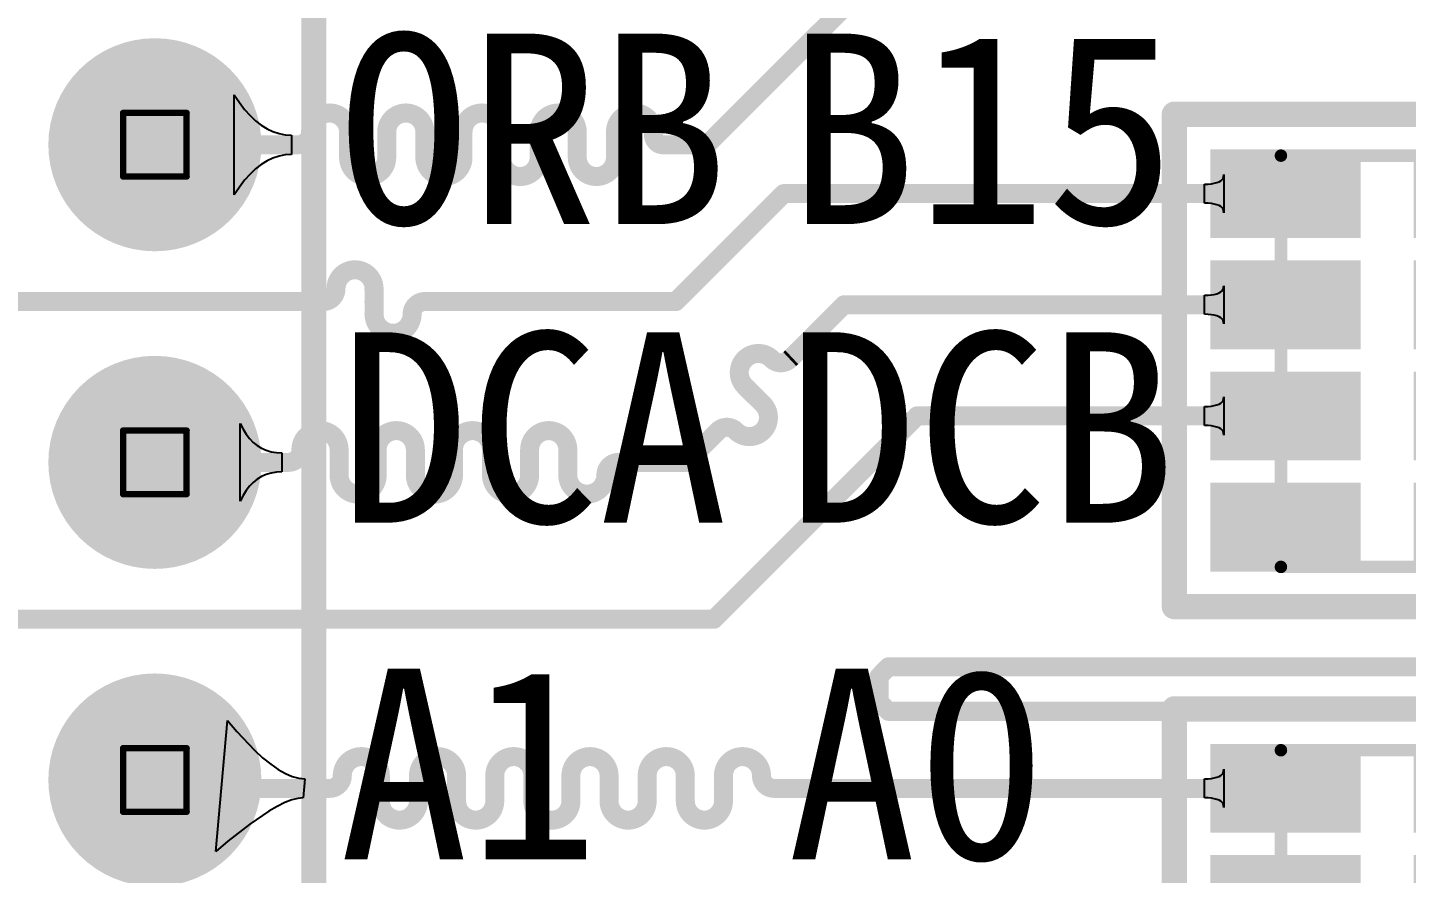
# Model space of a CAD drawing. Header units: millimetres. Extents: x 80 to 220, y 44 to 120.
# Drawn here: x 87.86 to 98.89, y 76.71 to 83.48 of the extents above; entities that cross this region are included whole.
import ezdxf

# ---------------------------------------------------------------- set-up
doc = ezdxf.new("R2010")
doc.units = ezdxf.units.MM
for name, color, linetype in [('BottomLayer', 5, 'Continuous'), ('BottomSolder', 6, 'Continuous'), ('DrillDrawing', 1, 'Continuous'), ('Mechanical13', 56, 'Continuous'), ('MultiLayer', 9, 'Continuous'), ('PadHoleLayer', 156, 'Continuous'), ('TopLayer', 1, 'Continuous'), ('TopOverlay', 2, 'Continuous'), ('TopPaste', 8, 'Continuous'), ('TopSolder', 216, 'Continuous')]:
    doc.layers.add(name, color=color, linetype=linetype)

# ---------------------------------------------------------------- blocks, each defined once
blk = doc.blocks.new('PR4_0603_3')
at = {"layer": 'Mechanical13', "const_width": 0.1}
for points in [[(-1.638, -0.85), (-1.638, 0.85)], [(1.651, 0.85), (-1.638, 0.85)], [(1.651, -0.85), (1.651, 0.85)], [(1.651, -0.85), (-1.638, -0.85)]]:
    blk.add_lwpolyline(points, dxfattribs=at)
at = {"layer": 'Mechanical13', "const_width": 0.05}
for points in [[(-1.663, 0.85, 1), (-1.613, 0.85, 1)], [(-1.663, 0.85, 1), (-1.613, 0.85, 1)], [(1.626, 0.85, 1), (1.676, 0.85, 1)], [(1.626, 0.85, 1), (1.676, 0.85, 1)], [(-1.663, -0.85, 1), (-1.613, -0.85, 1)], [(-1.663, -0.85, 1), (-1.613, -0.85, 1)], [(1.626, -0.85, 1), (1.676, -0.85, 1)], [(1.626, -0.85, 1), (1.676, -0.85, 1)]]:
    blk.add_lwpolyline(points, format="xyb", close=True, dxfattribs=at)
at = {"layer": 'TopLayer'}
for points in [[(-1.079, 0.313), (-1.079, 1.313), (-1.587, 0.313), (-1.587, 1.313)], [(-0.191, 0.313), (-0.191, 1.313), (-0.699, 0.313), (-0.699, 1.313)], [(0.699, 0.313), (0.699, 1.313), (0.191, 0.313), (0.191, 1.313)], [(1.587, 0.313), (1.587, 1.313), (1.079, 0.313), (1.079, 1.313)], [(-1.079, -1.313), (-1.079, -0.313), (-1.587, -1.313), (-1.587, -0.313)], [(-0.191, -1.313), (-0.191, -0.313), (-0.699, -1.313), (-0.699, -0.313)], [(0.699, -1.313), (0.699, -0.313), (0.191, -1.313), (0.191, -0.313)], [(1.587, -1.313), (1.587, -0.313), (1.079, -1.313), (1.079, -0.313)]]:
    blk.add_solid(points, dxfattribs=at)
at = {"layer": 'TopOverlay', "const_width": 0.203}
for points in [[(-1.968, -1.702), (-1.968, 1.702)], [(1.968, 1.702), (-1.968, 1.702)], [(1.968, -1.702), (1.968, 1.702)], [(1.968, -1.702), (-1.968, -1.702)]]:
    blk.add_lwpolyline(points, dxfattribs=at)
at = {"layer": 'TopOverlay', "const_width": 0.102}
for points in [[(-2.019, 1.702, 1), (-1.918, 1.702, 1)], [(-2.019, 1.702, 1), (-1.918, 1.702, 1)], [(1.918, 1.702, 1), (2.019, 1.702, 1)], [(1.918, 1.702, 1), (2.019, 1.702, 1)], [(-2.019, -1.702, 1), (-1.918, -1.702, 1)], [(-2.019, -1.702, 1), (-1.918, -1.702, 1)], [(1.918, -1.702, 1), (2.019, -1.702, 1)], [(1.918, -1.702, 1), (2.019, -1.702, 1)]]:
    blk.add_lwpolyline(points, format="xyb", close=True, dxfattribs=at)
at = {"layer": 'TopPaste'}
for points in [[(-1.079, 0.313), (-1.079, 1.313), (-1.587, 0.313), (-1.587, 1.313)], [(-0.191, 0.313), (-0.191, 1.313), (-0.699, 0.313), (-0.699, 1.313)], [(0.699, 0.313), (0.699, 1.313), (0.191, 0.313), (0.191, 1.313)], [(1.587, 0.313), (1.587, 1.313), (1.079, 0.313), (1.079, 1.313)], [(-1.079, -1.313), (-1.079, -0.313), (-1.587, -1.313), (-1.587, -0.313)], [(-0.191, -1.313), (-0.191, -0.313), (-0.699, -1.313), (-0.699, -0.313)], [(0.699, -1.313), (0.699, -0.313), (0.191, -1.313), (0.191, -0.313)], [(1.587, -1.313), (1.587, -0.313), (1.079, -1.313), (1.079, -0.313)]]:
    blk.add_solid(points, dxfattribs=at)
at = {"layer": 'TopSolder'}
for points in [[(-0.978, 0.211), (-0.978, 1.414), (-1.689, 0.211), (-1.689, 1.414)], [(-0.089, 0.211), (-0.089, 1.414), (-0.8, 0.211), (-0.8, 1.414)], [(0.8, 0.211), (0.8, 1.414), (0.089, 0.211), (0.089, 1.414)], [(1.689, 0.211), (1.689, 1.414), (0.978, 0.211), (0.978, 1.414)], [(-0.978, -1.414), (-0.978, -0.211), (-1.689, -1.414), (-1.689, -0.211)], [(-0.089, -1.414), (-0.089, -0.211), (-0.8, -1.414), (-0.8, -0.211)], [(0.8, -1.414), (0.8, -0.211), (0.089, -1.414), (0.089, -0.211)], [(1.689, -1.414), (1.689, -0.211), (0.978, -1.414), (0.978, -0.211)]]:
    blk.add_solid(points, dxfattribs=at)
blk = doc.blocks.new('P___HDR2X23_2_54___14')
at = {"layer": 'BottomLayer', "const_width": 0.75}
for points in [[(25.025, 0, 1), (25.775, 0, 1)], [(27.565, 0, 1), (28.315, 0, 1)], [(30.105, 0, 1), (30.855, 0, 1)]]:
    blk.add_lwpolyline(points, format="xyb", close=True, dxfattribs=at)
at = {"layer": 'BottomSolder', "const_width": 0.852}
for points in [[(24.974, 0, 1), (25.826, 0, 1)], [(27.514, 0, 1), (28.366, 0, 1)], [(30.054, 0, 1), (30.906, 0, 1)]]:
    blk.add_lwpolyline(points, format="xyb", close=True, dxfattribs=at)
at = {"layer": 'MultiLayer', "const_width": 0.75}
for points in [[(25.025, 0, 1), (25.775, 0, 1)], [(27.565, 0, 1), (28.315, 0, 1)], [(30.105, 0, 1), (30.855, 0, 1)]]:
    blk.add_lwpolyline(points, format="xyb", close=True, dxfattribs=at)
at = {"layer": 'PadHoleLayer', "const_width": 0.45}
for points in [[(25.175, 0, 1), (25.625, 0, 1)], [(27.715, 0, 1), (28.165, 0, 1)], [(30.255, 0, 1), (30.705, 0, 1)]]:
    blk.add_lwpolyline(points, format="xyb", close=True, dxfattribs=at)
at = {"layer": 'TopLayer', "const_width": 0.75}
for points in [[(25.025, 0, 1), (25.775, 0, 1)], [(27.565, 0, 1), (28.315, 0, 1)], [(30.105, 0, 1), (30.855, 0, 1)]]:
    blk.add_lwpolyline(points, format="xyb", close=True, dxfattribs=at)
at = {"layer": 'TopOverlay', "const_width": 0.2}
blk.add_lwpolyline([(-1.27, -1.27), (57.15, -1.27)], dxfattribs=at)
at = {"layer": 'TopSolder', "const_width": 0.852}
for points in [[(24.974, 0, 1), (25.826, 0, 1)], [(27.514, 0, 1), (28.366, 0, 1)], [(30.054, 0, 1), (30.906, 0, 1)]]:
    blk.add_lwpolyline(points, format="xyb", close=True, dxfattribs=at)
blk = doc.blocks.new('PR4_0603_75')
at = {"layer": 'Mechanical13', "const_width": 0.1}
for points in [[(-1.638, -0.85), (-1.638, 0.85)], [(1.651, 0.85), (-1.638, 0.85)], [(1.651, -0.85), (1.651, 0.85)], [(1.651, -0.85), (-1.638, -0.85)]]:
    blk.add_lwpolyline(points, dxfattribs=at)
at = {"layer": 'Mechanical13', "const_width": 0.05}
for points in [[(-1.663, 0.85, 1), (-1.613, 0.85, 1)], [(-1.663, 0.85, 1), (-1.613, 0.85, 1)], [(1.626, 0.85, 1), (1.676, 0.85, 1)], [(1.626, 0.85, 1), (1.676, 0.85, 1)], [(-1.663, -0.85, 1), (-1.613, -0.85, 1)], [(-1.663, -0.85, 1), (-1.613, -0.85, 1)], [(1.626, -0.85, 1), (1.676, -0.85, 1)], [(1.626, -0.85, 1), (1.676, -0.85, 1)]]:
    blk.add_lwpolyline(points, format="xyb", close=True, dxfattribs=at)
at = {"layer": 'TopLayer'}
for points in [[(-1.079, 0.313), (-1.079, 1.313), (-1.587, 0.313), (-1.587, 1.313)], [(-0.191, 0.313), (-0.191, 1.313), (-0.699, 0.313), (-0.699, 1.313)], [(0.699, 0.313), (0.699, 1.313), (0.191, 0.313), (0.191, 1.313)], [(1.587, 0.313), (1.587, 1.313), (1.079, 0.313), (1.079, 1.313)], [(-1.079, -1.313), (-1.079, -0.313), (-1.587, -1.313), (-1.587, -0.313)], [(-0.191, -1.313), (-0.191, -0.313), (-0.699, -1.313), (-0.699, -0.313)], [(0.699, -1.313), (0.699, -0.313), (0.191, -1.313), (0.191, -0.313)], [(1.587, -1.313), (1.587, -0.313), (1.079, -1.313), (1.079, -0.313)]]:
    blk.add_solid(points, dxfattribs=at)
at = {"layer": 'TopOverlay', "const_width": 0.203}
for points in [[(-1.968, -1.702), (-1.968, 1.702)], [(1.968, 1.702), (-1.968, 1.702)], [(1.968, -1.702), (1.968, 1.702)], [(1.968, -1.702), (-1.968, -1.702)]]:
    blk.add_lwpolyline(points, dxfattribs=at)
at = {"layer": 'TopOverlay', "const_width": 0.102}
for points in [[(-2.019, 1.702, 1), (-1.918, 1.702, 1)], [(-2.019, 1.702, 1), (-1.918, 1.702, 1)], [(1.918, 1.702, 1), (2.019, 1.702, 1)], [(1.918, 1.702, 1), (2.019, 1.702, 1)], [(-2.019, -1.702, 1), (-1.918, -1.702, 1)], [(-2.019, -1.702, 1), (-1.918, -1.702, 1)], [(1.918, -1.702, 1), (2.019, -1.702, 1)], [(1.918, -1.702, 1), (2.019, -1.702, 1)]]:
    blk.add_lwpolyline(points, format="xyb", close=True, dxfattribs=at)
at = {"layer": 'TopPaste'}
for points in [[(-1.079, 0.313), (-1.079, 1.313), (-1.587, 0.313), (-1.587, 1.313)], [(-0.191, 0.313), (-0.191, 1.313), (-0.699, 0.313), (-0.699, 1.313)], [(0.699, 0.313), (0.699, 1.313), (0.191, 0.313), (0.191, 1.313)], [(1.587, 0.313), (1.587, 1.313), (1.079, 0.313), (1.079, 1.313)], [(-1.079, -1.313), (-1.079, -0.313), (-1.587, -1.313), (-1.587, -0.313)], [(-0.191, -1.313), (-0.191, -0.313), (-0.699, -1.313), (-0.699, -0.313)], [(0.699, -1.313), (0.699, -0.313), (0.191, -1.313), (0.191, -0.313)], [(1.587, -1.313), (1.587, -0.313), (1.079, -1.313), (1.079, -0.313)]]:
    blk.add_solid(points, dxfattribs=at)
at = {"layer": 'TopSolder'}
for points in [[(-0.978, 0.211), (-0.978, 1.414), (-1.689, 0.211), (-1.689, 1.414)], [(-0.089, 0.211), (-0.089, 1.414), (-0.8, 0.211), (-0.8, 1.414)], [(0.8, 0.211), (0.8, 1.414), (0.089, 0.211), (0.089, 1.414)], [(1.689, 0.211), (1.689, 1.414), (0.978, 0.211), (0.978, 1.414)], [(-0.978, -1.414), (-0.978, -0.211), (-1.689, -1.414), (-1.689, -0.211)], [(-0.089, -1.414), (-0.089, -0.211), (-0.8, -1.414), (-0.8, -0.211)], [(0.8, -1.414), (0.8, -0.211), (0.089, -1.414), (0.089, -0.211)], [(1.689, -1.414), (1.689, -0.211), (0.978, -1.414), (0.978, -0.211)]]:
    blk.add_solid(points, dxfattribs=at)

msp = doc.modelspace()

# ---------------------------------------------------------------- linework, layer by layer
at = {"layer": 'DrillDrawing', "const_width": 0.0508}
for points in [[(88.623, 82.795), (89.131, 82.795)], [(88.623, 82.287), (88.623, 82.795)], [(89.131, 82.287), (89.131, 82.795)], [(88.623, 82.287), (89.131, 82.287)], [(88.623, 80.255), (89.131, 80.255)], [(88.623, 79.747), (88.623, 80.255)], [(89.131, 79.747), (89.131, 80.255)], [(88.623, 79.747), (89.131, 79.747)], [(88.623, 77.715), (89.131, 77.715)], [(88.623, 77.207), (88.623, 77.715)], [(89.131, 77.207), (89.131, 77.715)], [(88.623, 77.207), (89.131, 77.207)]]:
    msp.add_lwpolyline(points, dxfattribs=at)
at = {"layer": 'DrillDrawing', "const_width": 0.0254}
for points in [[(88.61, 82.795, 1), (88.636, 82.795, 1)], [(88.61, 82.795, 1), (88.636, 82.795, 1)], [(89.118, 82.795, 1), (89.144, 82.795, 1)], [(89.118, 82.795, 1), (89.144, 82.795, 1)], [(88.61, 82.287, 1), (88.636, 82.287, 1)], [(88.61, 82.287, 1), (88.636, 82.287, 1)], [(89.118, 82.287, 1), (89.144, 82.287, 1)], [(89.118, 82.287, 1), (89.144, 82.287, 1)], [(88.61, 80.255, 1), (88.636, 80.255, 1)], [(88.61, 80.255, 1), (88.636, 80.255, 1)], [(89.118, 80.255, 1), (89.144, 80.255, 1)], [(89.118, 80.255, 1), (89.144, 80.255, 1)], [(88.61, 79.747, 1), (88.636, 79.747, 1)], [(88.61, 79.747, 1), (88.636, 79.747, 1)], [(89.118, 79.747, 1), (89.144, 79.747, 1)], [(89.118, 79.747, 1), (89.144, 79.747, 1)], [(88.61, 77.715, 1), (88.636, 77.715, 1)], [(88.61, 77.715, 1), (88.636, 77.715, 1)], [(89.118, 77.715, 1), (89.144, 77.715, 1)], [(89.118, 77.715, 1), (89.144, 77.715, 1)], [(88.61, 77.207, 1), (88.636, 77.207, 1)], [(88.61, 77.207, 1), (88.636, 77.207, 1)], [(89.118, 77.207, 1), (89.144, 77.207, 1)], [(89.118, 77.207, 1), (89.144, 77.207, 1)]]:
    msp.add_lwpolyline(points, format="xyb", close=True, dxfattribs=at)
at = {"layer": 'TopLayer'}
for p, q in [((89.512, 82.141), (89.512, 82.94)), ((89.512, 82.94), (89.553, 82.878)), ((89.553, 82.878), (89.595, 82.824)), ((89.595, 82.824), (89.638, 82.775)), ((89.638, 82.775), (89.683, 82.733)), ((89.683, 82.733), (89.728, 82.698)), ((89.728, 82.698), (89.774, 82.668)), ((89.774, 82.668), (89.821, 82.646)), ((89.821, 82.646), (89.87, 82.63)), ((89.87, 82.63), (89.919, 82.62)), ((89.919, 82.62), (89.969, 82.617)), ((89.969, 82.617), (89.969, 82.464)), ((89.728, 82.384), (89.683, 82.348)), ((89.774, 82.413), (89.728, 82.384)), ((89.821, 82.435), (89.774, 82.413)), ((89.87, 82.451), (89.821, 82.435)), ((89.919, 82.461), (89.87, 82.451)), ((89.969, 82.464), (89.919, 82.461)), ((89.638, 82.306), (89.595, 82.258)), ((89.683, 82.348), (89.638, 82.306)), ((97.401, 82.253), (97.411, 82.263)), ((97.411, 82.263), (97.419, 82.275)), ((97.419, 82.275), (97.424, 82.288)), ((97.424, 82.288), (97.425, 82.302)), ((97.425, 82.302), (97.425, 81.997)), ((89.553, 82.203), (89.512, 82.141)), ((89.595, 82.258), (89.553, 82.203)), ((97.27, 82.226), (97.3, 82.227)), ((97.27, 82.074), (97.27, 82.226)), ((97.3, 82.227), (97.326, 82.229)), ((97.326, 82.229), (97.349, 82.233)), ((97.349, 82.233), (97.37, 82.238)), ((97.37, 82.238), (97.387, 82.245)), ((97.387, 82.245), (97.401, 82.253)), ((97.3, 82.073), (97.27, 82.074)), ((97.326, 82.07), (97.3, 82.073)), ((97.349, 82.067), (97.326, 82.07)), ((97.37, 82.061), (97.349, 82.067)), ((97.387, 82.054), (97.37, 82.061)), ((97.401, 82.046), (97.387, 82.054)), ((97.411, 82.036), (97.401, 82.046)), ((97.419, 82.025), (97.411, 82.036)), ((97.424, 82.012), (97.419, 82.025)), ((97.425, 81.997), (97.424, 82.012)), ((97.411, 81.374), (97.419, 81.386)), ((97.419, 81.386), (97.424, 81.399)), ((97.424, 81.399), (97.425, 81.413)), ((97.425, 81.413), (97.425, 81.108)), ((97.27, 81.337), (97.3, 81.338)), ((97.27, 81.185), (97.27, 81.337)), ((97.3, 81.338), (97.326, 81.34)), ((97.326, 81.34), (97.349, 81.344)), ((97.349, 81.344), (97.37, 81.349)), ((97.37, 81.349), (97.387, 81.356)), ((97.387, 81.356), (97.401, 81.364)), ((97.401, 81.364), (97.411, 81.374)), ((97.3, 81.184), (97.27, 81.185)), ((97.326, 81.181), (97.3, 81.184)), ((97.349, 81.178), (97.326, 81.181)), ((97.37, 81.172), (97.349, 81.178)), ((97.387, 81.165), (97.37, 81.172)), ((97.401, 81.157), (97.387, 81.165)), ((97.411, 81.147), (97.401, 81.157)), ((97.419, 81.136), (97.411, 81.147)), ((97.424, 81.123), (97.419, 81.136)), ((97.425, 81.108), (97.424, 81.123)), ((97.411, 80.485), (97.419, 80.497)), ((97.419, 80.497), (97.424, 80.51)), ((97.424, 80.51), (97.425, 80.524)), ((97.425, 80.524), (97.425, 80.219)), ((97.27, 80.448), (97.3, 80.449)), ((97.27, 80.296), (97.27, 80.448)), ((97.3, 80.449), (97.326, 80.451)), ((97.326, 80.451), (97.349, 80.455)), ((97.349, 80.455), (97.37, 80.46)), ((97.37, 80.46), (97.387, 80.467)), ((97.387, 80.467), (97.401, 80.475)), ((97.401, 80.475), (97.411, 80.485)), ((89.56, 79.69), (89.56, 80.311)), ((89.56, 80.311), (89.582, 80.266)), ((97.3, 80.295), (97.27, 80.296)), ((97.326, 80.292), (97.3, 80.295)), ((97.349, 80.289), (97.326, 80.292)), ((97.37, 80.283), (97.349, 80.289)), ((97.387, 80.276), (97.37, 80.283)), ((97.401, 80.268), (97.387, 80.276)), ((89.582, 80.266), (89.607, 80.227)), ((89.607, 80.227), (89.634, 80.192)), ((89.634, 80.192), (89.664, 80.161)), ((97.411, 80.258), (97.401, 80.268)), ((97.419, 80.247), (97.411, 80.258)), ((97.424, 80.234), (97.419, 80.247)), ((97.425, 80.219), (97.424, 80.234)), ((89.664, 80.161), (89.696, 80.135)), ((89.696, 80.135), (89.731, 80.114)), ((89.731, 80.114), (89.768, 80.098)), ((89.768, 80.098), (89.807, 80.086)), ((89.807, 80.086), (89.849, 80.079)), ((89.849, 80.079), (89.893, 80.077)), ((89.893, 80.077), (89.893, 79.924)), ((89.664, 79.84), (89.634, 79.81)), ((89.696, 79.866), (89.664, 79.84)), ((89.731, 79.887), (89.696, 79.866)), ((89.768, 79.903), (89.731, 79.887)), ((89.807, 79.915), (89.768, 79.903)), ((89.849, 79.922), (89.807, 79.915)), ((89.893, 79.924), (89.849, 79.922)), ((89.582, 79.735), (89.56, 79.69)), ((89.607, 79.775), (89.582, 79.735)), ((89.634, 79.81), (89.607, 79.775)), ((89.364, 76.89), (89.457, 77.936)), ((89.457, 77.936), (89.532, 77.848)), ((89.532, 77.848), (89.673, 77.699)), ((89.673, 77.699), (89.739, 77.638)), ((89.739, 77.638), (89.803, 77.587)), ((89.803, 77.587), (89.863, 77.545)), ((89.863, 77.545), (89.921, 77.512)), ((97.411, 77.508), (97.419, 77.519)), ((97.419, 77.519), (97.424, 77.532)), ((97.424, 77.532), (97.425, 77.547)), ((97.425, 77.547), (97.425, 77.242)), ((89.921, 77.512), (89.976, 77.489)), ((89.976, 77.489), (90.028, 77.475)), ((90.028, 77.475), (90.077, 77.47)), ((90.077, 77.47), (90.063, 77.318)), ((97.27, 77.47), (97.3, 77.471)), ((97.27, 77.318), (97.27, 77.47)), ((97.3, 77.471), (97.326, 77.474)), ((97.326, 77.474), (97.349, 77.477)), ((97.349, 77.477), (97.37, 77.483)), ((97.37, 77.483), (97.387, 77.49)), ((97.387, 77.49), (97.401, 77.498)), ((97.401, 77.498), (97.411, 77.508)), ((89.972, 77.301), (89.917, 77.28)), ((90.021, 77.314), (89.972, 77.301)), ((90.063, 77.318), (90.021, 77.314)), ((97.3, 77.317), (97.27, 77.318)), ((97.326, 77.315), (97.3, 77.317)), ((97.349, 77.311), (97.326, 77.315)), ((97.37, 77.306), (97.349, 77.311)), ((97.387, 77.299), (97.37, 77.306)), ((97.401, 77.291), (97.387, 77.299)), ((89.789, 77.211), (89.637, 77.108)), ((89.856, 77.25), (89.789, 77.211)), ((89.917, 77.28), (89.856, 77.25)), ((97.411, 77.281), (97.401, 77.291)), ((97.419, 77.269), (97.411, 77.281)), ((97.424, 77.256), (97.419, 77.269)), ((97.425, 77.242), (97.424, 77.256)), ((89.637, 77.108), (89.461, 76.972)), ((89.461, 76.972), (89.364, 76.89))]:
    msp.add_line(p, q, dxfattribs=at)
at = {"layer": 'TopLayer', "const_width": 0.152}
for points in [[(93.292, 82.541), (94.99, 84.238)], [(90.426, 82.541), (90.426, 82.642)], [(90.731, 82.541), (90.731, 82.642)], [(91.036, 82.541), (91.036, 82.642)], [(91.341, 82.541), (91.341, 82.642)], [(91.646, 82.541), (91.646, 82.642)], [(91.95, 82.541), (91.95, 82.642)], [(92.255, 82.541), (92.255, 82.642)], [(92.56, 82.541), (92.56, 82.642)], [(92.865, 82.617), (92.865, 82.642)], [(88.877, 82.541), (89.969, 82.541)], [(89.969, 82.541), (90.02, 82.541)], [(90.426, 82.439), (90.426, 82.541)], [(90.731, 82.439), (90.731, 82.541)], [(91.036, 82.439), (91.036, 82.541)], [(91.341, 82.439), (91.341, 82.541)], [(91.646, 82.439), (91.646, 82.541)], [(91.95, 82.439), (91.95, 82.541)], [(92.255, 82.439), (92.255, 82.541)], [(92.56, 82.439), (92.56, 82.541)], [(92.941, 82.541), (93.292, 82.541)], [(93.043, 81.287), (93.906, 82.15)], [(93.906, 82.15), (97.919, 82.15)], [(90.63, 81.287), (90.63, 81.388)], [(87.591, 81.287), (90.172, 81.287)], [(90.172, 81.287), (90.223, 81.287)], [(90.63, 81.185), (90.63, 81.287)], [(91.036, 81.287), (91.188, 81.287)], [(91.188, 81.287), (93.043, 81.287)], [(93.97, 80.842), (94.388, 81.261)], [(94.388, 81.261), (97.919, 81.261)], [(93.954, 80.827), (93.97, 80.842)], [(93.595, 80.611), (93.667, 80.539)], [(93.667, 80.539), (93.739, 80.468)], [(93.347, 78.746), (94.973, 80.372)], [(94.973, 80.372), (97.919, 80.372)], [(93.236, 80.108), (93.38, 80.252)], [(90.35, 80.001), (90.35, 80.102)], [(90.655, 80.001), (90.655, 80.102)], [(90.96, 80.001), (90.96, 80.102)], [(91.265, 80.001), (91.265, 80.102)], [(91.569, 80.001), (91.569, 80.102)], [(91.874, 80.001), (91.874, 80.102)], [(92.179, 80.001), (92.179, 80.102)], [(93.128, 80.001), (93.236, 80.108)], [(88.877, 80.001), (89.893, 80.001)], [(89.893, 80.001), (89.944, 80.001)], [(90.35, 79.899), (90.35, 80.001)], [(90.655, 79.899), (90.655, 80.001)], [(90.96, 79.899), (90.96, 80.001)], [(91.265, 79.899), (91.265, 80.001)], [(91.569, 79.899), (91.569, 80.001)], [(91.874, 79.899), (91.874, 80.001)], [(92.179, 79.899), (92.179, 80.001)], [(92.585, 80.001), (92.789, 80.001)], [(92.789, 80.001), (93.093, 80.001)], [(93.093, 80.001), (93.128, 80.001)], [(87.591, 78.746), (93.347, 78.746)], [(94.668, 78.289), (94.744, 78.366)], [(94.744, 78.366), (103.558, 78.366)], [(94.668, 78.086), (94.668, 78.289)], [(94.668, 78.086), (94.744, 78.01)], [(94.744, 78.01), (99.367, 78.01)], [(90.68, 77.394), (90.68, 77.496)], [(90.985, 77.394), (90.985, 77.496)], [(91.29, 77.394), (91.29, 77.496)], [(91.595, 77.394), (91.595, 77.496)], [(91.9, 77.394), (91.9, 77.496)], [(92.204, 77.394), (92.204, 77.496)], [(92.509, 77.394), (92.509, 77.496)], [(92.814, 77.394), (92.814, 77.496)], [(93.119, 77.394), (93.119, 77.496)], [(93.424, 77.394), (93.424, 77.496)], [(88.943, 77.394), (90.223, 77.394)], [(90.223, 77.394), (90.274, 77.394)], [(90.68, 77.293), (90.68, 77.394)], [(90.985, 77.293), (90.985, 77.394)], [(91.29, 77.293), (91.29, 77.394)], [(91.595, 77.293), (91.595, 77.394)], [(91.9, 77.293), (91.9, 77.394)], [(92.204, 77.293), (92.204, 77.394)], [(92.509, 77.293), (92.509, 77.394)], [(92.814, 77.293), (92.814, 77.394)], [(93.119, 77.293), (93.119, 77.394)], [(93.424, 77.293), (93.424, 77.394)], [(93.83, 77.394), (93.906, 77.394)], [(93.906, 77.394), (97.919, 77.394)]]:
    msp.add_lwpolyline(points, dxfattribs=at)
for points in [[(90.122, 82.642, -0.414214), (90.274, 82.795)], [(90.274, 82.795, -0.414214), (90.426, 82.642)], [(90.731, 82.642, -0.414214), (90.884, 82.795)], [(90.884, 82.795, -0.414214), (91.036, 82.642)], [(91.341, 82.642, -0.414214), (91.493, 82.795)], [(91.493, 82.795, -0.414214), (91.646, 82.642)], [(91.95, 82.642, -0.414214), (92.103, 82.795)], [(92.103, 82.795, -0.414214), (92.255, 82.642)], [(92.56, 82.642, -0.414214), (92.712, 82.795)], [(92.712, 82.795, -0.414214), (92.865, 82.642)], [(90.122, 82.642, -0.414214), (90.02, 82.541)], [(92.941, 82.541, -0.414214), (92.865, 82.617)], [(90.579, 82.287, -0.414214), (90.426, 82.439)], [(90.731, 82.439, -0.414214), (90.579, 82.287)], [(91.188, 82.287, -0.414214), (91.036, 82.439)], [(91.341, 82.439, -0.414214), (91.188, 82.287)], [(91.798, 82.287, -0.414214), (91.646, 82.439)], [(91.95, 82.439, -0.414214), (91.798, 82.287)], [(92.408, 82.287, -0.414214), (92.255, 82.439)], [(92.56, 82.439, -0.414214), (92.408, 82.287)], [(90.325, 81.388, -0.414214), (90.477, 81.541)], [(90.477, 81.541, -0.414214), (90.63, 81.388)], [(90.325, 81.388, -0.414214), (90.223, 81.287)], [(90.934, 81.185, -0.414214), (91.036, 81.287)], [(90.782, 81.033, -0.414214), (90.63, 81.185)], [(90.934, 81.185, -0.414214), (90.782, 81.033)], [(93.595, 80.827, -0.414214), (93.811, 80.827)], [(93.595, 80.611, -0.414214), (93.595, 80.827)], [(93.954, 80.827, -0.414214), (93.811, 80.827)], [(93.739, 80.468, -0.414214), (93.739, 80.252)], [(90.045, 80.102, -0.414214), (90.198, 80.255)], [(90.198, 80.255, -0.414214), (90.35, 80.102)], [(90.655, 80.102, -0.414214), (90.807, 80.255)], [(90.807, 80.255, -0.414214), (90.96, 80.102)], [(91.265, 80.102, -0.414214), (91.417, 80.255)], [(91.417, 80.255, -0.414214), (91.569, 80.102)], [(91.874, 80.102, -0.414214), (92.027, 80.255)], [(92.027, 80.255, -0.414214), (92.179, 80.102)], [(93.38, 80.252, -0.414214), (93.523, 80.252)], [(93.739, 80.252, -0.414214), (93.523, 80.252)], [(90.045, 80.102, -0.414214), (89.944, 80.001)], [(92.484, 79.899, -0.414214), (92.585, 80.001)], [(90.503, 79.747, -0.414214), (90.35, 79.899)], [(90.655, 79.899, -0.414214), (90.503, 79.747)], [(91.112, 79.747, -0.414214), (90.96, 79.899)], [(91.265, 79.899, -0.414214), (91.112, 79.747)], [(91.722, 79.747, -0.414214), (91.569, 79.899)], [(91.874, 79.899, -0.414214), (91.722, 79.747)], [(92.331, 79.747, -0.414214), (92.179, 79.899)], [(92.484, 79.899, -0.414214), (92.331, 79.747)], [(90.376, 77.496, -0.414214), (90.528, 77.648)], [(90.528, 77.648, -0.414214), (90.68, 77.496)], [(90.985, 77.496, -0.414214), (91.138, 77.648)], [(91.138, 77.648, -0.414214), (91.29, 77.496)], [(91.595, 77.496, -0.414214), (91.747, 77.648)], [(91.747, 77.648, -0.414214), (91.9, 77.496)], [(92.204, 77.496, -0.414214), (92.357, 77.648)], [(92.357, 77.648, -0.414214), (92.509, 77.496)], [(92.814, 77.496, -0.414214), (92.966, 77.648)], [(92.966, 77.648, -0.414214), (93.119, 77.496)], [(93.424, 77.496, -0.414214), (93.576, 77.648)], [(93.576, 77.648, -0.414214), (93.728, 77.496)], [(90.376, 77.496, -0.414214), (90.274, 77.394)], [(93.83, 77.394, -0.414214), (93.728, 77.496)], [(90.833, 77.14, -0.414214), (90.68, 77.293)], [(90.985, 77.293, -0.414214), (90.833, 77.14)], [(91.442, 77.14, -0.414214), (91.29, 77.293)], [(91.595, 77.293, -0.414214), (91.442, 77.14)], [(92.052, 77.14, -0.414214), (91.9, 77.293)], [(92.204, 77.293, -0.414214), (92.052, 77.14)], [(92.662, 77.14, -0.414214), (92.509, 77.293)], [(92.814, 77.293, -0.414214), (92.662, 77.14)], [(93.271, 77.14, -0.414214), (93.119, 77.293)], [(93.424, 77.293, -0.414214), (93.271, 77.14)]]:
    msp.add_lwpolyline(points, format="xyb", dxfattribs=at)
at = {"layer": 'TopLayer', "const_width": 0.0762}
for points in [[(90.236, 82.795, 1), (90.312, 82.795, 1)], [(90.236, 82.795, 1), (90.312, 82.795, 1)], [(90.845, 82.795, 1), (90.922, 82.795, 1)], [(90.845, 82.795, 1), (90.922, 82.795, 1)], [(91.455, 82.795, 1), (91.531, 82.795, 1)], [(91.455, 82.795, 1), (91.531, 82.795, 1)], [(92.065, 82.795, 1), (92.141, 82.795, 1)], [(92.065, 82.795, 1), (92.141, 82.795, 1)], [(92.674, 82.795, 1), (92.75, 82.795, 1)], [(92.674, 82.795, 1), (92.75, 82.795, 1)], [(90.083, 82.642, 1), (90.16, 82.642, 1)], [(90.083, 82.642, 1), (90.16, 82.642, 1)], [(90.388, 82.642, 1), (90.464, 82.642, 1)], [(90.388, 82.642, 1), (90.464, 82.642, 1)], [(90.693, 82.642, 1), (90.769, 82.642, 1)], [(90.693, 82.642, 1), (90.769, 82.642, 1)], [(90.998, 82.642, 1), (91.074, 82.642, 1)], [(90.998, 82.642, 1), (91.074, 82.642, 1)], [(91.303, 82.642, 1), (91.379, 82.642, 1)], [(91.303, 82.642, 1), (91.379, 82.642, 1)], [(91.607, 82.642, 1), (91.684, 82.642, 1)], [(91.607, 82.642, 1), (91.684, 82.642, 1)], [(91.912, 82.642, 1), (91.988, 82.642, 1)], [(91.912, 82.642, 1), (91.988, 82.642, 1)], [(92.217, 82.642, 1), (92.293, 82.642, 1)], [(92.217, 82.642, 1), (92.293, 82.642, 1)], [(92.522, 82.642, 1), (92.598, 82.642, 1)], [(92.522, 82.642, 1), (92.598, 82.642, 1)], [(92.827, 82.642, 1), (92.903, 82.642, 1)], [(92.827, 82.642, 1), (92.903, 82.642, 1)], [(88.839, 82.541, 1), (88.915, 82.541, 1)], [(89.931, 82.541, 1), (90.007, 82.541, 1)], [(89.931, 82.541, 1), (90.007, 82.541, 1)], [(89.982, 82.541, 1), (90.058, 82.541, 1)], [(89.982, 82.541, 1), (90.058, 82.541, 1)], [(90.388, 82.541, 1), (90.464, 82.541, 1)], [(90.388, 82.541, 1), (90.464, 82.541, 1)], [(90.693, 82.541, 1), (90.769, 82.541, 1)], [(90.693, 82.541, 1), (90.769, 82.541, 1)], [(90.998, 82.541, 1), (91.074, 82.541, 1)], [(90.998, 82.541, 1), (91.074, 82.541, 1)], [(91.303, 82.541, 1), (91.379, 82.541, 1)], [(91.303, 82.541, 1), (91.379, 82.541, 1)], [(91.607, 82.541, 1), (91.684, 82.541, 1)], [(91.607, 82.541, 1), (91.684, 82.541, 1)], [(91.912, 82.541, 1), (91.988, 82.541, 1)], [(91.912, 82.541, 1), (91.988, 82.541, 1)], [(92.217, 82.541, 1), (92.293, 82.541, 1)], [(92.217, 82.541, 1), (92.293, 82.541, 1)], [(92.522, 82.541, 1), (92.598, 82.541, 1)], [(92.522, 82.541, 1), (92.598, 82.541, 1)], [(92.827, 82.617, 1), (92.903, 82.617, 1)], [(92.827, 82.617, 1), (92.903, 82.617, 1)], [(92.903, 82.541, 1), (92.979, 82.541, 1)], [(92.903, 82.541, 1), (92.979, 82.541, 1)], [(93.254, 82.541, 1), (93.331, 82.541, 1)], [(93.254, 82.541, 1), (93.331, 82.541, 1)], [(90.388, 82.439, 1), (90.464, 82.439, 1)], [(90.388, 82.439, 1), (90.464, 82.439, 1)], [(90.693, 82.439, 1), (90.769, 82.439, 1)], [(90.693, 82.439, 1), (90.769, 82.439, 1)], [(90.998, 82.439, 1), (91.074, 82.439, 1)], [(90.998, 82.439, 1), (91.074, 82.439, 1)], [(91.303, 82.439, 1), (91.379, 82.439, 1)], [(91.303, 82.439, 1), (91.379, 82.439, 1)], [(91.607, 82.439, 1), (91.684, 82.439, 1)], [(91.607, 82.439, 1), (91.684, 82.439, 1)], [(91.912, 82.439, 1), (91.988, 82.439, 1)], [(91.912, 82.439, 1), (91.988, 82.439, 1)], [(92.217, 82.439, 1), (92.293, 82.439, 1)], [(92.217, 82.439, 1), (92.293, 82.439, 1)], [(92.522, 82.439, 1), (92.598, 82.439, 1)], [(92.522, 82.439, 1), (92.598, 82.439, 1)], [(90.541, 82.287, 1), (90.617, 82.287, 1)], [(90.541, 82.287, 1), (90.617, 82.287, 1)], [(91.15, 82.287, 1), (91.226, 82.287, 1)], [(91.15, 82.287, 1), (91.226, 82.287, 1)], [(91.76, 82.287, 1), (91.836, 82.287, 1)], [(91.76, 82.287, 1), (91.836, 82.287, 1)], [(92.369, 82.287, 1), (92.446, 82.287, 1)], [(92.369, 82.287, 1), (92.446, 82.287, 1)], [(93.868, 82.15, 1), (93.944, 82.15, 1)], [(93.868, 82.15, 1), (93.944, 82.15, 1)], [(97.881, 82.15, 1), (97.957, 82.15, 1)], [(90.439, 81.541, 1), (90.515, 81.541, 1)], [(90.439, 81.541, 1), (90.515, 81.541, 1)], [(90.287, 81.388, 1), (90.363, 81.388, 1)], [(90.287, 81.388, 1), (90.363, 81.388, 1)], [(90.591, 81.388, 1), (90.668, 81.388, 1)], [(90.591, 81.388, 1), (90.668, 81.388, 1)], [(90.134, 81.287, 1), (90.21, 81.287, 1)], [(90.134, 81.287, 1), (90.21, 81.287, 1)], [(90.185, 81.287, 1), (90.261, 81.287, 1)], [(90.185, 81.287, 1), (90.261, 81.287, 1)], [(90.591, 81.287, 1), (90.668, 81.287, 1)], [(90.591, 81.287, 1), (90.668, 81.287, 1)], [(90.998, 81.287, 1), (91.074, 81.287, 1)], [(90.998, 81.287, 1), (91.074, 81.287, 1)], [(91.15, 81.287, 1), (91.226, 81.287, 1)], [(91.15, 81.287, 1), (91.226, 81.287, 1)], [(93.004, 81.287, 1), (93.081, 81.287, 1)], [(93.004, 81.287, 1), (93.081, 81.287, 1)], [(94.35, 81.261, 1), (94.426, 81.261, 1)], [(94.35, 81.261, 1), (94.426, 81.261, 1)], [(97.881, 81.261, 1), (97.957, 81.261, 1)], [(90.591, 81.185, 1), (90.668, 81.185, 1)], [(90.591, 81.185, 1), (90.668, 81.185, 1)], [(90.896, 81.185, 1), (90.972, 81.185, 1)], [(90.896, 81.185, 1), (90.972, 81.185, 1)], [(90.744, 81.033, 1), (90.82, 81.033, 1)], [(90.744, 81.033, 1), (90.82, 81.033, 1)], [(93.557, 80.827, 1), (93.633, 80.827, 1)], [(93.557, 80.827, 1), (93.633, 80.827, 1)], [(93.773, 80.827, 1), (93.849, 80.827, 1)], [(93.773, 80.827, 1), (93.849, 80.827, 1)], [(93.916, 80.827, 1), (93.992, 80.827, 1)], [(93.916, 80.827, 1), (93.992, 80.827, 1)], [(93.932, 80.842, 1), (94.008, 80.842, 1)], [(93.932, 80.842, 1), (94.008, 80.842, 1)], [(93.557, 80.611, 1), (93.633, 80.611, 1)], [(93.557, 80.611, 1), (93.633, 80.611, 1)], [(93.629, 80.539, 1), (93.705, 80.539, 1)], [(93.629, 80.539, 1), (93.705, 80.539, 1)], [(93.701, 80.468, 1), (93.777, 80.468, 1)], [(93.701, 80.468, 1), (93.777, 80.468, 1)], [(94.934, 80.372, 1), (95.011, 80.372, 1)], [(94.934, 80.372, 1), (95.011, 80.372, 1)], [(97.881, 80.372, 1), (97.957, 80.372, 1)], [(90.16, 80.255, 1), (90.236, 80.255, 1)], [(90.16, 80.255, 1), (90.236, 80.255, 1)], [(90.769, 80.255, 1), (90.845, 80.255, 1)], [(90.769, 80.255, 1), (90.845, 80.255, 1)], [(91.379, 80.255, 1), (91.455, 80.255, 1)], [(91.379, 80.255, 1), (91.455, 80.255, 1)], [(91.988, 80.255, 1), (92.065, 80.255, 1)], [(91.988, 80.255, 1), (92.065, 80.255, 1)], [(93.342, 80.252, 1), (93.418, 80.252, 1)], [(93.342, 80.252, 1), (93.418, 80.252, 1)], [(93.485, 80.252, 1), (93.561, 80.252, 1)], [(93.485, 80.252, 1), (93.561, 80.252, 1)], [(93.701, 80.252, 1), (93.777, 80.252, 1)], [(93.701, 80.252, 1), (93.777, 80.252, 1)], [(90.007, 80.102, 1), (90.083, 80.102, 1)], [(90.007, 80.102, 1), (90.083, 80.102, 1)], [(90.312, 80.102, 1), (90.388, 80.102, 1)], [(90.312, 80.102, 1), (90.388, 80.102, 1)], [(90.617, 80.102, 1), (90.693, 80.102, 1)], [(90.617, 80.102, 1), (90.693, 80.102, 1)], [(90.922, 80.102, 1), (90.998, 80.102, 1)], [(90.922, 80.102, 1), (90.998, 80.102, 1)], [(91.226, 80.102, 1), (91.303, 80.102, 1)], [(91.226, 80.102, 1), (91.303, 80.102, 1)], [(91.531, 80.102, 1), (91.607, 80.102, 1)], [(91.531, 80.102, 1), (91.607, 80.102, 1)], [(91.836, 80.102, 1), (91.912, 80.102, 1)], [(91.836, 80.102, 1), (91.912, 80.102, 1)], [(92.141, 80.102, 1), (92.217, 80.102, 1)], [(92.141, 80.102, 1), (92.217, 80.102, 1)], [(93.198, 80.108, 1), (93.274, 80.108, 1)], [(93.198, 80.108, 1), (93.274, 80.108, 1)], [(88.839, 80.001, 1), (88.915, 80.001, 1)], [(89.855, 80.001, 1), (89.931, 80.001, 1)], [(89.855, 80.001, 1), (89.931, 80.001, 1)], [(89.906, 80.001, 1), (89.982, 80.001, 1)], [(89.906, 80.001, 1), (89.982, 80.001, 1)], [(90.312, 80.001, 1), (90.388, 80.001, 1)], [(90.312, 80.001, 1), (90.388, 80.001, 1)], [(90.617, 80.001, 1), (90.693, 80.001, 1)], [(90.617, 80.001, 1), (90.693, 80.001, 1)], [(90.922, 80.001, 1), (90.998, 80.001, 1)], [(90.922, 80.001, 1), (90.998, 80.001, 1)], [(91.226, 80.001, 1), (91.303, 80.001, 1)], [(91.226, 80.001, 1), (91.303, 80.001, 1)], [(91.531, 80.001, 1), (91.607, 80.001, 1)], [(91.531, 80.001, 1), (91.607, 80.001, 1)], [(91.836, 80.001, 1), (91.912, 80.001, 1)], [(91.836, 80.001, 1), (91.912, 80.001, 1)], [(92.141, 80.001, 1), (92.217, 80.001, 1)], [(92.141, 80.001, 1), (92.217, 80.001, 1)], [(92.547, 80.001, 1), (92.623, 80.001, 1)], [(92.547, 80.001, 1), (92.623, 80.001, 1)], [(92.75, 80.001, 1), (92.827, 80.001, 1)], [(92.75, 80.001, 1), (92.827, 80.001, 1)], [(93.055, 80.001, 1), (93.131, 80.001, 1)], [(93.055, 80.001, 1), (93.131, 80.001, 1)], [(93.09, 80.001, 1), (93.166, 80.001, 1)], [(93.09, 80.001, 1), (93.166, 80.001, 1)], [(90.312, 79.899, 1), (90.388, 79.899, 1)], [(90.312, 79.899, 1), (90.388, 79.899, 1)], [(90.617, 79.899, 1), (90.693, 79.899, 1)], [(90.617, 79.899, 1), (90.693, 79.899, 1)], [(90.922, 79.899, 1), (90.998, 79.899, 1)], [(90.922, 79.899, 1), (90.998, 79.899, 1)], [(91.226, 79.899, 1), (91.303, 79.899, 1)], [(91.226, 79.899, 1), (91.303, 79.899, 1)], [(91.531, 79.899, 1), (91.607, 79.899, 1)], [(91.531, 79.899, 1), (91.607, 79.899, 1)], [(91.836, 79.899, 1), (91.912, 79.899, 1)], [(91.836, 79.899, 1), (91.912, 79.899, 1)], [(92.141, 79.899, 1), (92.217, 79.899, 1)], [(92.141, 79.899, 1), (92.217, 79.899, 1)], [(92.446, 79.899, 1), (92.522, 79.899, 1)], [(92.446, 79.899, 1), (92.522, 79.899, 1)], [(90.464, 79.747, 1), (90.541, 79.747, 1)], [(90.464, 79.747, 1), (90.541, 79.747, 1)], [(91.074, 79.747, 1), (91.15, 79.747, 1)], [(91.074, 79.747, 1), (91.15, 79.747, 1)], [(91.684, 79.747, 1), (91.76, 79.747, 1)], [(91.684, 79.747, 1), (91.76, 79.747, 1)], [(92.293, 79.747, 1), (92.369, 79.747, 1)], [(92.293, 79.747, 1), (92.369, 79.747, 1)], [(93.309, 78.746, 1), (93.385, 78.746, 1)], [(93.309, 78.746, 1), (93.385, 78.746, 1)], [(94.706, 78.366, 1), (94.782, 78.366, 1)], [(94.706, 78.366, 1), (94.782, 78.366, 1)], [(94.63, 78.289, 1), (94.706, 78.289, 1)], [(94.63, 78.289, 1), (94.706, 78.289, 1)], [(94.63, 78.086, 1), (94.706, 78.086, 1)], [(94.63, 78.086, 1), (94.706, 78.086, 1)], [(94.706, 78.01, 1), (94.782, 78.01, 1)], [(94.706, 78.01, 1), (94.782, 78.01, 1)], [(90.49, 77.648, 1), (90.566, 77.648, 1)], [(90.49, 77.648, 1), (90.566, 77.648, 1)], [(91.099, 77.648, 1), (91.176, 77.648, 1)], [(91.099, 77.648, 1), (91.176, 77.648, 1)], [(91.709, 77.648, 1), (91.785, 77.648, 1)], [(91.709, 77.648, 1), (91.785, 77.648, 1)], [(92.319, 77.648, 1), (92.395, 77.648, 1)], [(92.319, 77.648, 1), (92.395, 77.648, 1)], [(92.928, 77.648, 1), (93.004, 77.648, 1)], [(92.928, 77.648, 1), (93.004, 77.648, 1)], [(93.538, 77.648, 1), (93.614, 77.648, 1)], [(93.538, 77.648, 1), (93.614, 77.648, 1)], [(90.337, 77.496, 1), (90.414, 77.496, 1)], [(90.337, 77.496, 1), (90.414, 77.496, 1)], [(90.642, 77.496, 1), (90.718, 77.496, 1)], [(90.642, 77.496, 1), (90.718, 77.496, 1)], [(90.947, 77.496, 1), (91.023, 77.496, 1)], [(90.947, 77.496, 1), (91.023, 77.496, 1)], [(91.252, 77.496, 1), (91.328, 77.496, 1)], [(91.252, 77.496, 1), (91.328, 77.496, 1)], [(91.557, 77.496, 1), (91.633, 77.496, 1)], [(91.557, 77.496, 1), (91.633, 77.496, 1)], [(91.861, 77.496, 1), (91.938, 77.496, 1)], [(91.861, 77.496, 1), (91.938, 77.496, 1)], [(92.166, 77.496, 1), (92.242, 77.496, 1)], [(92.166, 77.496, 1), (92.242, 77.496, 1)], [(92.471, 77.496, 1), (92.547, 77.496, 1)], [(92.471, 77.496, 1), (92.547, 77.496, 1)], [(92.776, 77.496, 1), (92.852, 77.496, 1)], [(92.776, 77.496, 1), (92.852, 77.496, 1)], [(93.081, 77.496, 1), (93.157, 77.496, 1)], [(93.081, 77.496, 1), (93.157, 77.496, 1)], [(93.385, 77.496, 1), (93.462, 77.496, 1)], [(93.385, 77.496, 1), (93.462, 77.496, 1)], [(93.69, 77.496, 1), (93.766, 77.496, 1)], [(93.69, 77.496, 1), (93.766, 77.496, 1)], [(88.905, 77.394, 1), (88.981, 77.394, 1)], [(90.185, 77.394, 1), (90.261, 77.394, 1)], [(90.185, 77.394, 1), (90.261, 77.394, 1)], [(90.236, 77.394, 1), (90.312, 77.394, 1)], [(90.236, 77.394, 1), (90.312, 77.394, 1)], [(90.642, 77.394, 1), (90.718, 77.394, 1)], [(90.642, 77.394, 1), (90.718, 77.394, 1)], [(90.947, 77.394, 1), (91.023, 77.394, 1)], [(90.947, 77.394, 1), (91.023, 77.394, 1)], [(91.252, 77.394, 1), (91.328, 77.394, 1)], [(91.252, 77.394, 1), (91.328, 77.394, 1)], [(91.557, 77.394, 1), (91.633, 77.394, 1)], [(91.557, 77.394, 1), (91.633, 77.394, 1)], [(91.861, 77.394, 1), (91.938, 77.394, 1)], [(91.861, 77.394, 1), (91.938, 77.394, 1)], [(92.166, 77.394, 1), (92.242, 77.394, 1)], [(92.166, 77.394, 1), (92.242, 77.394, 1)], [(92.471, 77.394, 1), (92.547, 77.394, 1)], [(92.471, 77.394, 1), (92.547, 77.394, 1)], [(92.776, 77.394, 1), (92.852, 77.394, 1)], [(92.776, 77.394, 1), (92.852, 77.394, 1)], [(93.081, 77.394, 1), (93.157, 77.394, 1)], [(93.081, 77.394, 1), (93.157, 77.394, 1)], [(93.385, 77.394, 1), (93.462, 77.394, 1)], [(93.385, 77.394, 1), (93.462, 77.394, 1)], [(93.792, 77.394, 1), (93.868, 77.394, 1)], [(93.792, 77.394, 1), (93.868, 77.394, 1)], [(93.868, 77.394, 1), (93.944, 77.394, 1)], [(93.868, 77.394, 1), (93.944, 77.394, 1)], [(97.881, 77.394, 1), (97.957, 77.394, 1)], [(90.642, 77.293, 1), (90.718, 77.293, 1)], [(90.642, 77.293, 1), (90.718, 77.293, 1)], [(90.947, 77.293, 1), (91.023, 77.293, 1)], [(90.947, 77.293, 1), (91.023, 77.293, 1)], [(91.252, 77.293, 1), (91.328, 77.293, 1)], [(91.252, 77.293, 1), (91.328, 77.293, 1)], [(91.557, 77.293, 1), (91.633, 77.293, 1)], [(91.557, 77.293, 1), (91.633, 77.293, 1)], [(91.861, 77.293, 1), (91.938, 77.293, 1)], [(91.861, 77.293, 1), (91.938, 77.293, 1)], [(92.166, 77.293, 1), (92.242, 77.293, 1)], [(92.166, 77.293, 1), (92.242, 77.293, 1)], [(92.471, 77.293, 1), (92.547, 77.293, 1)], [(92.471, 77.293, 1), (92.547, 77.293, 1)], [(92.776, 77.293, 1), (92.852, 77.293, 1)], [(92.776, 77.293, 1), (92.852, 77.293, 1)], [(93.081, 77.293, 1), (93.157, 77.293, 1)], [(93.081, 77.293, 1), (93.157, 77.293, 1)], [(93.385, 77.293, 1), (93.462, 77.293, 1)], [(93.385, 77.293, 1), (93.462, 77.293, 1)], [(90.795, 77.14, 1), (90.871, 77.14, 1)], [(90.795, 77.14, 1), (90.871, 77.14, 1)], [(91.404, 77.14, 1), (91.48, 77.14, 1)], [(91.404, 77.14, 1), (91.48, 77.14, 1)], [(92.014, 77.14, 1), (92.09, 77.14, 1)], [(92.014, 77.14, 1), (92.09, 77.14, 1)], [(92.623, 77.14, 1), (92.7, 77.14, 1)], [(92.623, 77.14, 1), (92.7, 77.14, 1)], [(93.233, 77.14, 1), (93.309, 77.14, 1)], [(93.233, 77.14, 1), (93.309, 77.14, 1)]]:
    msp.add_lwpolyline(points, format="xyb", close=True, dxfattribs=at)

# ---------------------------------------------------------------- block references
for name, p, rotation in [('P___HDR2X23_2_54___14', (88.877, 52.061), 90), ('PR4_0603_3', (98.732, 80.816), 270), ('PR4_0603_75', (98.732, 76.061), 270)]:
    msp.add_blockref(name, p, dxfattribs=dict(rotation=rotation))

# ---------------------------------------------------------------- texts
at = {"layer": 'TopOverlay'}
for s, p in [('ORB', (90.35, 81.906)), ('B15', (93.932, 81.906)), ('DCA', (90.35, 79.518)), ('DCB', (93.932, 79.518)), ('A1', (90.35, 76.826)), ('A0', (93.932, 76.826))]:
    msp.add_text(s, height=1.524, rotation=360, dxfattribs=at).set_placement(p)

doc.saveas('drawing.dxf')
